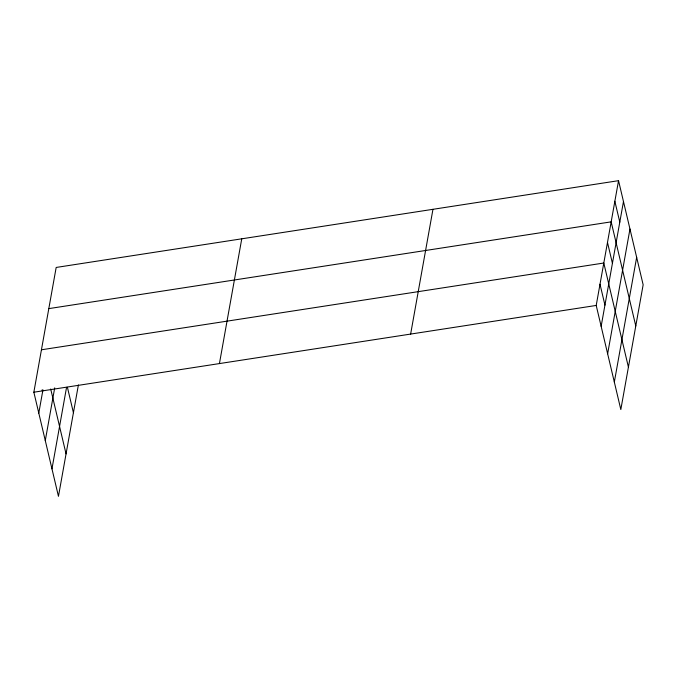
<?xml version="1.0" encoding="UTF-8"?>
<svg xmlns="http://www.w3.org/2000/svg" width="677" height="677" viewBox="0 0 677 677"><rect width="100%" height="100%" fill="white"/><g stroke="black" fill="none" stroke-linecap="round" stroke-linejoin="round"><path stroke-width="1.02" d="M78.397 384.934L58.459 496.326L33.85 392.211L56.174 267.449L618.541 180.674L643.15 284.789L620.826 409.551L596.209 305.445L618.541 180.674M38.784 413.097L42.947 389.867M45.283 440.558L54.71 387.845M51.968 468.856L66.558 387.32M219.433 363.583L241.757 238.812M410.634 334.083L432.958 209.311M601.151 326.322L623.475 201.56M607.641 353.792L629.965 229.021M614.327 382.09L636.659 257.319M48.812 308.619L611.17 221.853L635.779 325.959M41.441 349.789L603.799 263.023L628.417 367.137M33.85 392.211L596.209 305.445M614.851 201.264L619.793 222.141M607.489 242.434L612.423 263.319M600.008 284.23L604.942 305.115M67.412 387.295L73.421 412.733M50.707 388.987L66.05 453.903M42.109 389.893L42.583 391.881"/></g></svg>
